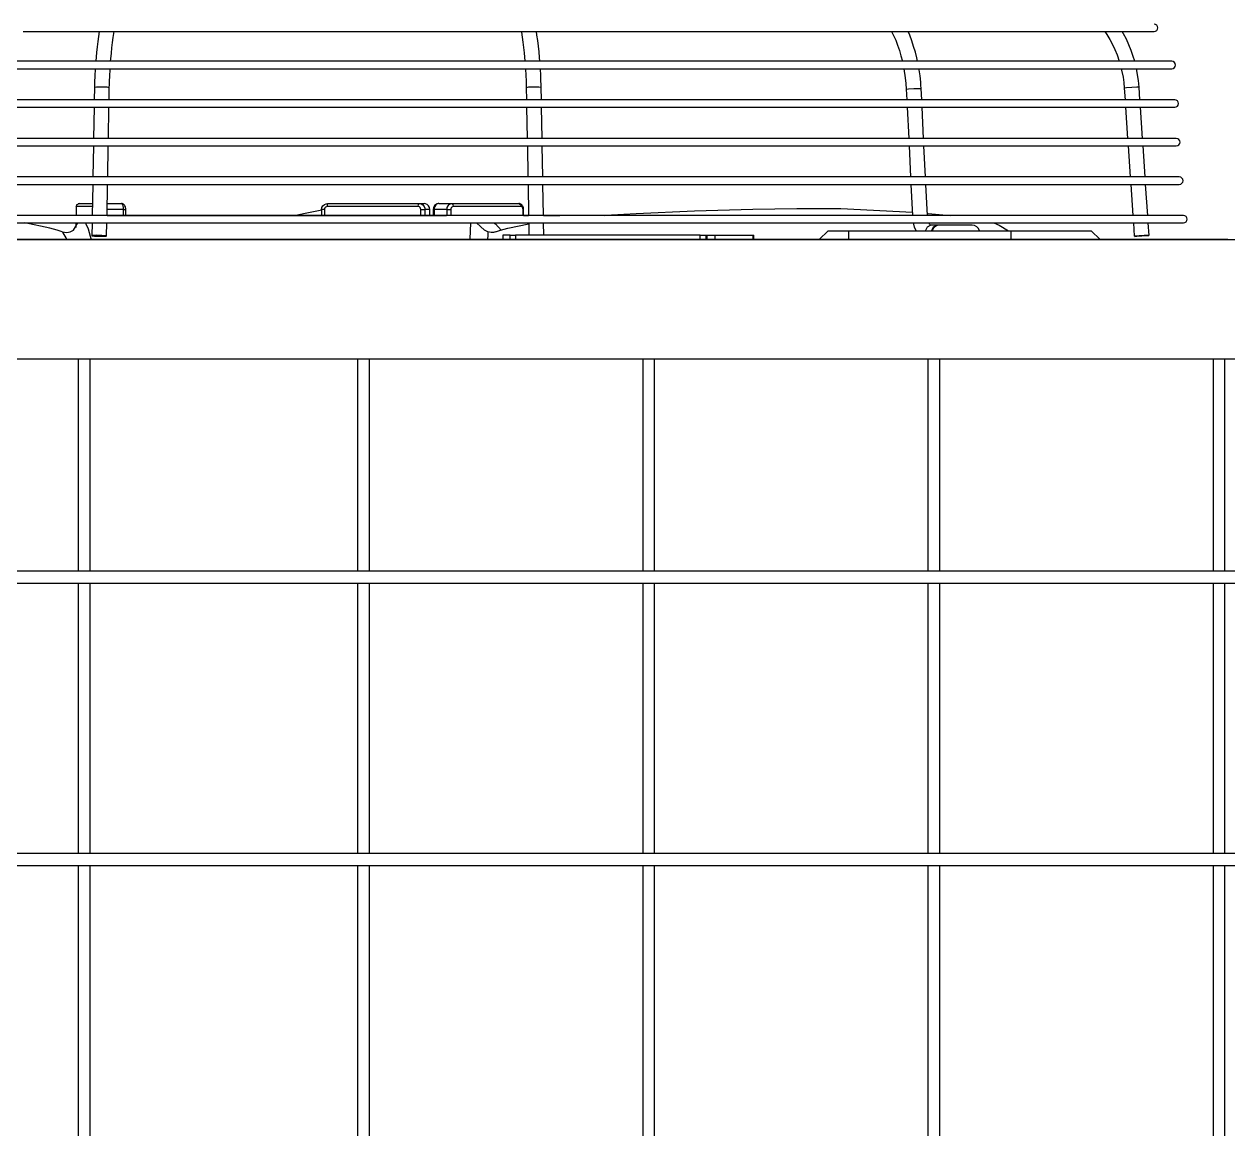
# Model space of a CAD drawing. Extents: x 594 to 813, y 174 to 240.
# Drawn here: x 744.144 to 748.209, y 187.328 to 191.08 of the extents above; entities that cross this region are included whole.
import ezdxf

# ---------------------------------------------------------------- set-up
doc = ezdxf.new("R2010")
doc.units = 0
doc.header["$MEASUREMENT"] = 0
doc.layers.add('AC.REF(S). PIPING', color=3, linetype='CONTINUOUS', lineweight=30)
doc.layers.add('LG-Product', color=3, linetype='CONTINUOUS')

# ---------------------------------------------------------------- blocks, each defined once
blk = doc.blocks.new('UW1-2')
at = {"layer": 'LG-Product', "color": 3, "linetype": 'Continuous'}
for p, q in [((1346.22, 3301.51), (1362.4, 3301.51)), ((1362.4, 3301.51), (1378.89, 3301.51)), ((1371.89, 3301.52), (1371.4, 3298.17)), ((1376.65, 3299.52), (1376.98, 3301.54)), ((1378.89, 3301.51), (1395.63, 3301.51)), ((1395.63, 3301.51), (1412.55, 3301.51)), ((1412.55, 3301.51), (1429.6, 3301.51)), ((1429.6, 3301.51), (1444.71, 3301.51)), ((1444.71, 3301.51), (1461.82, 3301.51)), ((1461.82, 3301.51), (1478.87, 3301.51)), ((1478.87, 3301.51), (1495.79, 3301.51)), ((1495.79, 3301.51), (1512.53, 3301.51)), ((1512.53, 3301.51), (1529.01, 3301.51)), ((1514.44, 3301.52), (1514.48, 3301.26)), ((1514.48, 3301.26), (1514.75, 3299.6)), ((1519.72, 3300.27), (1519.52, 3301.54)), ((1529.01, 3301.51), (1545.2, 3301.51)), ((1545.2, 3301.51), (1561.01, 3301.51)), ((1561.01, 3301.51), (1576.4, 3301.51)), ((1576.4, 3301.51), (1591.31, 3301.51)), ((1591.31, 3301.51), (1605.69, 3301.51)), ((1605.69, 3301.51), (1619.48, 3301.51)), ((1619.48, 3301.51), (1632.63, 3301.51)), ((1632.63, 3301.51), (1645.09, 3301.51)), ((1639.47, 3301.54), (1640.12, 3300.19)), ((1645.57, 3300.23), (1645.02, 3301.54)), ((1645.09, 3301.51), (1656.82, 3301.51)), ((1656.82, 3301.51), (1667.78, 3301.51)), ((1667.78, 3301.51), (1677.93, 3301.51)), ((1677.93, 3301.51), (1687.22, 3301.51)), ((1687.22, 3301.51), (1695.63, 3301.51)), ((1695.63, 3301.51), (1703.12, 3301.51)), ((1703.12, 3301.51), (1709.68, 3301.51)), ((1709.68, 3301.51), (1715.26, 3301.51)), ((1711.44, 3301.54), (1712.12, 3300.51)), ((1715.26, 3301.51), (1719.86, 3301.51)), ((1717.82, 3300.71), (1717.36, 3301.53)), ((1719.86, 3301.51), (1723.45, 3301.51)), ((1723.45, 3301.51), (1726.02, 3301.51)), ((1726.02, 3301.51), (1727.57, 3301.51)), ((1727.57, 3301.51), (1728.09, 3301.51)), ((1371.4, 3298.17), (1371.17, 3296.3)), ((1376.19, 3296.02), (1376.41, 3297.79)), ((1376.41, 3297.79), (1376.65, 3299.52)), ((1514.75, 3299.6), (1514.99, 3297.89)), ((1514.99, 3297.89), (1515.22, 3296.12)), ((1519.98, 3298.46), (1519.72, 3300.27)), ((1520.21, 3296.6), (1519.98, 3298.46)), ((1640.12, 3300.19), (1640.84, 3298.55)), ((1640.84, 3298.55), (1641.5, 3296.85)), ((1641.5, 3296.85), (1642.09, 3295.1)), ((1646.27, 3298.38), (1645.57, 3300.23)), ((1646.91, 3296.49), (1646.27, 3298.38)), ((1712.12, 3300.51), (1713.12, 3298.85)), ((1713.12, 3298.85), (1714.03, 3297.14)), ((1714.03, 3297.14), (1714.85, 3295.39)), ((1718.77, 3298.88), (1717.82, 3300.71)), ((1719.62, 3296.99), (1718.77, 3298.88)), ((1720.39, 3295.07), (1719.62, 3296.99)), ((1370.97, 3294.39), (1370.71, 3291.47)), ((1371.17, 3296.3), (1370.97, 3294.39)), ((1375.81, 3292.34), (1375.99, 3294.2)), ((1375.99, 3294.2), (1376.19, 3296.02)), ((1515.22, 3296.12), (1515.41, 3294.31)), ((1515.41, 3294.31), (1515.67, 3291.47)), ((1520.42, 3294.7), (1520.21, 3296.6)), ((1520.6, 3292.77), (1520.42, 3294.7)), ((1520.71, 3291.47), (1520.6, 3292.77)), ((1642.09, 3295.1), (1642.62, 3293.32)), ((1642.62, 3293.32), (1643.1, 3291.47)), ((1647.48, 3294.56), (1646.91, 3296.49)), ((1647.99, 3292.59), (1647.48, 3294.56)), ((1714.85, 3295.39), (1715.59, 3293.59)), ((1715.59, 3293.59), (1716.32, 3291.47)), ((1721.07, 3293.11), (1720.39, 3295.07)), ((1721.55, 3291.47), (1721.07, 3293.11)), ((1360.61, 3291.46), (1344.08, 3291.46)), ((1344.08, 3288.95), (1360.61, 3288.95)), ((1377.45, 3291.46), (1360.61, 3291.46)), ((1360.61, 3288.95), (1377.45, 3288.95)), ((1370.54, 3288.96), (1370.41, 3286.46)), ((1375.54, 3288.53), (1375.56, 3288.95)), ((1375.74, 3291.47), (1375.81, 3292.34)), ((1394.54, 3291.46), (1377.45, 3291.46)), ((1377.45, 3288.95), (1394.54, 3288.95)), ((1411.82, 3291.46), (1394.54, 3291.46)), ((1394.54, 3288.95), (1411.82, 3288.95)), ((1429.23, 3291.46), (1411.82, 3291.46)), ((1411.82, 3288.95), (1429.23, 3288.95)), ((1444.71, 3291.46), (1429.23, 3291.46)), ((1429.23, 3288.95), (1444.71, 3288.95)), ((1462.18, 3291.46), (1444.71, 3291.46)), ((1444.71, 3288.95), (1462.18, 3288.95)), ((1479.59, 3291.46), (1462.18, 3291.46)), ((1462.18, 3288.95), (1479.59, 3288.95)), ((1496.87, 3291.46), (1479.59, 3291.46)), ((1479.59, 3288.95), (1496.87, 3288.95)), ((1513.97, 3291.46), (1496.87, 3291.46)), ((1496.87, 3288.95), (1513.97, 3288.95)), ((1530.81, 3291.46), (1513.97, 3291.46)), ((1513.97, 3288.95), (1530.81, 3288.95)), ((1515.85, 3288.96), (1515.97, 3286.72)), ((1520.89, 3288.82), (1520.88, 3288.95)), ((1520.99, 3286.81), (1520.89, 3288.82)), ((1547.33, 3291.46), (1530.81, 3291.46)), ((1530.81, 3288.95), (1547.33, 3288.95)), ((1563.48, 3291.46), (1547.33, 3291.46)), ((1547.33, 3288.95), (1563.48, 3288.95)), ((1579.2, 3291.46), (1563.48, 3291.46)), ((1563.48, 3288.95), (1579.2, 3288.95)), ((1594.43, 3291.46), (1579.2, 3291.46)), ((1579.2, 3288.95), (1594.43, 3288.95)), ((1609.11, 3291.46), (1594.43, 3291.46)), ((1594.43, 3288.95), (1609.11, 3288.95)), ((1623.19, 3291.46), (1609.11, 3291.46)), ((1609.11, 3288.95), (1623.19, 3288.95)), ((1636.62, 3291.46), (1623.19, 3291.46)), ((1623.19, 3288.95), (1636.62, 3288.95)), ((1649.35, 3291.46), (1636.62, 3291.46)), ((1636.62, 3288.95), (1649.35, 3288.95)), ((1643.63, 3288.95), (1644.1, 3285.83)), ((1648.24, 3291.47), (1647.99, 3292.59)), ((1648.78, 3288.57), (1648.72, 3288.95)), ((1661.33, 3291.46), (1649.35, 3291.46)), ((1649.35, 3288.95), (1661.33, 3288.95)), ((1672.52, 3291.46), (1661.33, 3291.46)), ((1661.33, 3288.95), (1672.52, 3288.95)), ((1682.88, 3291.46), (1672.52, 3291.46)), ((1672.52, 3288.95), (1682.88, 3288.95)), ((1692.37, 3291.46), (1682.88, 3291.46)), ((1682.88, 3288.95), (1692.37, 3288.95)), ((1700.96, 3291.46), (1692.37, 3291.46)), ((1692.37, 3288.95), (1700.96, 3288.95)), ((1708.61, 3291.46), (1700.96, 3291.46)), ((1700.96, 3288.95), (1708.61, 3288.95)), ((1715.3, 3291.46), (1708.61, 3291.46)), ((1708.61, 3288.95), (1715.3, 3288.95)), ((1721.01, 3291.46), (1715.3, 3291.46)), ((1715.3, 3288.95), (1721.01, 3288.95)), ((1717.02, 3288.96), (1717.61, 3286.08)), ((1725.7, 3291.46), (1721.01, 3291.46)), ((1721.01, 3288.95), (1725.7, 3288.95)), ((1722.82, 3285), (1722.17, 3288.95)), ((1729.37, 3291.46), (1725.7, 3291.46)), ((1725.7, 3288.95), (1729.37, 3288.95)), ((1732, 3291.46), (1729.37, 3291.46)), ((1729.37, 3288.95), (1732, 3288.95)), ((1733.58, 3291.46), (1732, 3291.46)), ((1732, 3288.95), (1733.58, 3288.95)), ((1734.11, 3291.46), (1733.58, 3291.46)), ((1733.58, 3288.95), (1734.11, 3288.95)), ((1370.41, 3286.46), (1370.34, 3284.56)), ((1375.33, 3283.58), (1375.36, 3284.62)), ((1375.36, 3284.62), (1375.44, 3286.58)), ((1375.44, 3286.58), (1375.54, 3288.53)), ((1515.97, 3286.72), (1516.05, 3284.86)), ((1516.05, 3284.86), (1516.1, 3282.99)), ((1521.07, 3284.78), (1520.99, 3286.81)), ((1521.1, 3283.71), (1521.07, 3284.78)), ((1644.1, 3285.83), (1644.3, 3283.93)), ((1649.07, 3286.53), (1648.78, 3288.57)), ((1649.28, 3284.47), (1649.07, 3286.53)), ((1717.61, 3286.08), (1717.86, 3284.26)), ((1722.94, 3283.88), (1722.82, 3285)), ((1370.29, 3282.63), (1370.22, 3278.45)), ((1370.34, 3284.56), (1370.29, 3282.63)), ((1371.03, 3282.74), (1370.29, 3282.63)), ((1372.8, 3282.76), (1371.03, 3282.74)), ((1374.58, 3282.68), (1372.8, 3282.76)), ((1375.31, 3282.54), (1374.58, 3282.68)), ((1375.23, 3278.45), (1375.31, 3282.54)), ((1375.31, 3282.54), (1375.33, 3283.58)), ((1516.1, 3282.99), (1516.1, 3282.77)), ((1516.1, 3282.77), (1516.11, 3282.54)), ((1516.84, 3282.68), (1516.11, 3282.54)), ((1516.11, 3282.54), (1516.18, 3278.45)), ((1518.61, 3282.76), (1516.84, 3282.68)), ((1520.38, 3282.74), (1518.61, 3282.76)), ((1521.12, 3282.63), (1520.38, 3282.74)), ((1521.12, 3282.63), (1521.1, 3283.71)), ((1521.2, 3278.45), (1521.12, 3282.63)), ((1644.3, 3283.93), (1644.43, 3282.01)), ((1644.43, 3282.01), (1645.16, 3282.14)), ((1644.43, 3282.01), (1644.6, 3278.45)), ((1645.16, 3282.14), (1646.93, 3282.26)), ((1646.93, 3282.26), (1648.7, 3282.31)), ((1648.7, 3282.31), (1649.44, 3282.26)), ((1649.37, 3283.36), (1649.28, 3284.47)), ((1649.44, 3282.26), (1649.37, 3283.36)), ((1649.62, 3278.45), (1649.44, 3282.26)), ((1717.86, 3284.26), (1718.03, 3282.42)), ((1718.76, 3282.5), (1718.03, 3282.42)), ((1718.03, 3282.42), (1718.3, 3278.45)), ((1720.53, 3282.63), (1718.76, 3282.5)), ((1722.3, 3282.74), (1720.53, 3282.63)), ((1723.03, 3282.76), (1722.3, 3282.74)), ((1723.03, 3282.76), (1722.94, 3283.88)), ((1723.32, 3278.45), (1723.03, 3282.76)), ((1353.7, 3278.45), (1337.57, 3278.45)), ((1370.16, 3278.45), (1353.7, 3278.45)), ((1386.89, 3278.45), (1370.16, 3278.45)), ((1403.83, 3278.45), (1386.89, 3278.45)), ((1420.92, 3278.45), (1403.83, 3278.45)), ((1436.1, 3278.45), (1420.92, 3278.45)), ((1453.31, 3278.45), (1436.1, 3278.45)), ((1470.49, 3278.45), (1453.31, 3278.45)), ((1487.58, 3278.45), (1470.49, 3278.45)), ((1504.52, 3278.45), (1487.58, 3278.45)), ((1521.25, 3278.45), (1504.52, 3278.45)), ((1537.72, 3278.45), (1521.25, 3278.45)), ((1553.85, 3278.45), (1537.72, 3278.45)), ((1569.6, 3278.45), (1553.85, 3278.45)), ((1584.91, 3278.45), (1569.6, 3278.45)), ((1599.73, 3278.45), (1584.91, 3278.45)), ((1614.01, 3278.45), (1599.73, 3278.45)), ((1627.69, 3278.45), (1614.01, 3278.45)), ((1640.73, 3278.45), (1627.69, 3278.45)), ((1653.08, 3278.45), (1640.73, 3278.45)), ((1664.69, 3278.45), (1653.08, 3278.45)), ((1675.54, 3278.45), (1664.69, 3278.45)), ((1685.57, 3278.45), (1675.54, 3278.45)), ((1694.76, 3278.45), (1685.57, 3278.45)), ((1703.07, 3278.45), (1694.76, 3278.45)), ((1710.47, 3278.45), (1703.07, 3278.45)), ((1716.94, 3278.45), (1710.47, 3278.45)), ((1722.45, 3278.45), (1716.94, 3278.45)), ((1726.99, 3278.45), (1722.45, 3278.45)), ((1730.53, 3278.45), (1726.99, 3278.45)), ((1733.07, 3278.45), (1730.53, 3278.45)), ((1734.6, 3278.45), (1733.07, 3278.45)), ((1735.11, 3278.45), (1734.6, 3278.45)), ((1337.57, 3275.94), (1353.7, 3275.94)), ((1353.7, 3275.94), (1370.16, 3275.94)), ((1370.17, 3275.94), (1369.98, 3265.44)), ((1370.16, 3275.94), (1386.89, 3275.94)), ((1375, 3265.44), (1375.19, 3275.94)), ((1386.89, 3275.94), (1403.83, 3275.94)), ((1403.83, 3275.94), (1420.92, 3275.94)), ((1420.92, 3275.94), (1436.1, 3275.94)), ((1436.1, 3275.94), (1453.31, 3275.94)), ((1453.31, 3275.94), (1470.49, 3275.94)), ((1470.49, 3275.94), (1487.58, 3275.94)), ((1487.58, 3275.94), (1504.52, 3275.94)), ((1504.52, 3275.94), (1521.25, 3275.94)), ((1516.23, 3275.94), (1516.42, 3265.44)), ((1521.43, 3265.44), (1521.24, 3275.94)), ((1521.25, 3275.94), (1537.72, 3275.94)), ((1537.72, 3275.94), (1553.85, 3275.94)), ((1553.85, 3275.94), (1569.6, 3275.94)), ((1569.6, 3275.94), (1584.91, 3275.94)), ((1584.91, 3275.94), (1599.73, 3275.94)), ((1599.73, 3275.94), (1614.01, 3275.94)), ((1614.01, 3275.94), (1627.69, 3275.94)), ((1627.69, 3275.94), (1640.73, 3275.94)), ((1640.73, 3275.94), (1653.08, 3275.94)), ((1644.73, 3275.94), (1645.25, 3265.44)), ((1650.27, 3265.44), (1649.75, 3275.94)), ((1653.08, 3275.94), (1664.69, 3275.94)), ((1664.69, 3275.94), (1675.54, 3275.94)), ((1675.54, 3275.94), (1685.57, 3275.94)), ((1685.57, 3275.94), (1694.76, 3275.94)), ((1694.76, 3275.94), (1703.07, 3275.94)), ((1703.07, 3275.94), (1710.47, 3275.94)), ((1710.47, 3275.94), (1716.94, 3275.94)), ((1716.94, 3275.94), (1722.45, 3275.94)), ((1718.47, 3275.94), (1719.17, 3265.44)), ((1722.45, 3275.94), (1726.99, 3275.94)), ((1724.2, 3265.44), (1723.49, 3275.94)), ((1726.99, 3275.94), (1730.53, 3275.94)), ((1730.53, 3275.94), (1733.07, 3275.94)), ((1733.07, 3275.94), (1734.6, 3275.94)), ((1734.6, 3275.94), (1735.11, 3275.94)), ((1353.54, 3265.44), (1337.38, 3265.44)), ((1370.03, 3265.44), (1353.54, 3265.44)), ((1386.79, 3265.44), (1370.03, 3265.44)), ((1403.76, 3265.44), (1386.79, 3265.44)), ((1420.88, 3265.44), (1403.76, 3265.44)), ((1436.09, 3265.44), (1420.88, 3265.44)), ((1453.33, 3265.44), (1436.09, 3265.44)), ((1470.54, 3265.44), (1453.33, 3265.44)), ((1487.66, 3265.44), (1470.54, 3265.44)), ((1504.63, 3265.44), (1487.66, 3265.44)), ((1521.39, 3265.44), (1504.63, 3265.44)), ((1537.88, 3265.44), (1521.39, 3265.44)), ((1554.04, 3265.44), (1537.88, 3265.44)), ((1569.82, 3265.44), (1554.04, 3265.44)), ((1585.16, 3265.44), (1569.82, 3265.44)), ((1600, 3265.44), (1585.16, 3265.44)), ((1614.3, 3265.44), (1600, 3265.44)), ((1628, 3265.44), (1614.3, 3265.44)), ((1641.06, 3265.44), (1628, 3265.44)), ((1653.44, 3265.44), (1641.06, 3265.44)), ((1665.07, 3265.44), (1653.44, 3265.44)), ((1675.94, 3265.44), (1665.07, 3265.44)), ((1685.99, 3265.44), (1675.94, 3265.44)), ((1695.19, 3265.44), (1685.99, 3265.44)), ((1703.51, 3265.44), (1695.19, 3265.44)), ((1710.93, 3265.44), (1703.51, 3265.44)), ((1717.41, 3265.44), (1710.93, 3265.44)), ((1722.93, 3265.44), (1717.41, 3265.44)), ((1727.48, 3265.44), (1722.93, 3265.44)), ((1731.03, 3265.44), (1727.48, 3265.44)), ((1733.57, 3265.44), (1731.03, 3265.44)), ((1735.1, 3265.44), (1733.57, 3265.44)), ((1735.61, 3265.44), (1735.1, 3265.44)), ((1337.38, 3262.93), (1353.54, 3262.93)), ((1353.54, 3262.93), (1370.03, 3262.93)), ((1369.94, 3262.93), (1369.75, 3252.43)), ((1370.03, 3262.93), (1386.79, 3262.93)), ((1374.76, 3252.43), (1374.95, 3262.93)), ((1386.79, 3262.93), (1403.76, 3262.93)), ((1403.76, 3262.93), (1420.88, 3262.93)), ((1420.88, 3262.93), (1436.09, 3262.93)), ((1436.09, 3262.93), (1453.33, 3262.93)), ((1453.33, 3262.93), (1470.54, 3262.93)), ((1470.54, 3262.93), (1487.66, 3262.93)), ((1487.66, 3262.93), (1504.63, 3262.93)), ((1504.63, 3262.93), (1521.39, 3262.93)), ((1516.46, 3262.93), (1516.65, 3252.43)), ((1521.39, 3262.93), (1537.88, 3262.93)), ((1521.67, 3252.43), (1521.48, 3262.93)), ((1537.88, 3262.93), (1554.04, 3262.93)), ((1554.04, 3262.93), (1569.82, 3262.93)), ((1569.82, 3262.93), (1585.16, 3262.93)), ((1585.16, 3262.93), (1600, 3262.93)), ((1600, 3262.93), (1614.3, 3262.93)), ((1614.3, 3262.93), (1628, 3262.93)), ((1628, 3262.93), (1641.06, 3262.93)), ((1641.06, 3262.93), (1653.44, 3262.93)), ((1645.37, 3262.93), (1645.89, 3252.43)), ((1650.91, 3252.43), (1650.39, 3262.93)), ((1653.44, 3262.93), (1665.07, 3262.93)), ((1665.07, 3262.93), (1675.94, 3262.93)), ((1675.94, 3262.93), (1685.99, 3262.93)), ((1685.99, 3262.93), (1695.19, 3262.93)), ((1695.19, 3262.93), (1703.51, 3262.93)), ((1703.51, 3262.93), (1710.93, 3262.93)), ((1710.93, 3262.93), (1717.41, 3262.93)), ((1717.41, 3262.93), (1722.93, 3262.93)), ((1719.34, 3262.93), (1720.05, 3252.43)), ((1722.93, 3262.93), (1727.48, 3262.93)), ((1725.08, 3252.43), (1724.37, 3262.93)), ((1727.48, 3262.93), (1731.03, 3262.93)), ((1731.03, 3262.93), (1733.57, 3262.93)), ((1733.57, 3262.93), (1735.1, 3262.93)), ((1735.1, 3262.93), (1735.61, 3262.93)), ((1353.22, 3252.43), (1337, 3252.43)), ((1369.76, 3252.43), (1353.22, 3252.43)), ((1386.58, 3252.43), (1369.76, 3252.43)), ((1403.61, 3252.43), (1386.58, 3252.43)), ((1420.79, 3252.43), (1403.61, 3252.43)), ((1436.06, 3252.43), (1420.79, 3252.43)), ((1453.36, 3252.43), (1436.06, 3252.43)), ((1470.63, 3252.43), (1453.36, 3252.43)), ((1487.81, 3252.43), (1470.63, 3252.43)), ((1504.83, 3252.43), (1487.81, 3252.43)), ((1521.65, 3252.43), (1504.83, 3252.43)), ((1538.2, 3252.43), (1521.65, 3252.43)), ((1554.42, 3252.43), (1538.2, 3252.43)), ((1570.25, 3252.43), (1554.42, 3252.43)), ((1585.64, 3252.43), (1570.25, 3252.43)), ((1600.54, 3252.43), (1585.64, 3252.43)), ((1614.88, 3252.43), (1600.54, 3252.43)), ((1628.64, 3252.43), (1614.88, 3252.43)), ((1641.74, 3252.43), (1628.64, 3252.43)), ((1654.15, 3252.43), (1641.74, 3252.43)), ((1665.83, 3252.43), (1654.15, 3252.43)), ((1676.73, 3252.43), (1665.83, 3252.43)), ((1686.82, 3252.43), (1676.73, 3252.43)), ((1696.05, 3252.43), (1686.82, 3252.43)), ((1704.41, 3252.43), (1696.05, 3252.43)), ((1711.85, 3252.43), (1704.41, 3252.43)), ((1718.35, 3252.43), (1711.85, 3252.43)), ((1723.89, 3252.43), (1718.35, 3252.43)), ((1728.45, 3252.43), (1723.89, 3252.43)), ((1732.01, 3252.43), (1728.45, 3252.43)), ((1734.57, 3252.43), (1732.01, 3252.43)), ((1736.1, 3252.43), (1734.57, 3252.43)), ((1736.62, 3252.43), (1736.1, 3252.43)), ((1337, 3249.92), (1353.22, 3249.92)), ((1353.22, 3249.92), (1369.76, 3249.92)), ((1369.7, 3249.92), (1369.51, 3239.42)), ((1369.76, 3249.92), (1386.58, 3249.92)), ((1374.53, 3239.42), (1374.72, 3249.92)), ((1386.58, 3249.92), (1403.61, 3249.92)), ((1403.61, 3249.92), (1420.79, 3249.92)), ((1420.79, 3249.92), (1436.06, 3249.92)), ((1436.06, 3249.92), (1453.36, 3249.92)), ((1453.36, 3249.92), (1470.63, 3249.92)), ((1470.63, 3249.92), (1487.81, 3249.92)), ((1487.81, 3249.92), (1504.83, 3249.92)), ((1504.83, 3249.92), (1521.65, 3249.92)), ((1516.7, 3249.92), (1516.89, 3239.42)), ((1521.65, 3249.92), (1538.2, 3249.92)), ((1521.9, 3239.42), (1521.71, 3249.92)), ((1538.2, 3249.92), (1554.42, 3249.92)), ((1554.42, 3249.92), (1570.25, 3249.92)), ((1570.25, 3249.92), (1585.64, 3249.92)), ((1585.64, 3249.92), (1600.54, 3249.92)), ((1600.54, 3249.92), (1614.88, 3249.92)), ((1614.88, 3249.92), (1628.64, 3249.92)), ((1628.64, 3249.92), (1641.74, 3249.92)), ((1641.74, 3249.92), (1654.15, 3249.92)), ((1646.01, 3249.92), (1646.53, 3239.42)), ((1651.55, 3239.42), (1651.03, 3249.92)), ((1654.15, 3249.92), (1665.83, 3249.92)), ((1665.83, 3249.92), (1676.73, 3249.92)), ((1676.73, 3249.92), (1686.82, 3249.92)), ((1686.82, 3249.92), (1696.05, 3249.92)), ((1696.05, 3249.92), (1704.41, 3249.92)), ((1704.41, 3249.92), (1711.85, 3249.92)), ((1711.85, 3249.92), (1718.35, 3249.92)), ((1718.35, 3249.92), (1723.89, 3249.92)), ((1720.22, 3249.92), (1720.93, 3239.42)), ((1723.89, 3249.92), (1728.45, 3249.92)), ((1725.96, 3239.42), (1725.25, 3249.92)), ((1728.45, 3249.92), (1732.01, 3249.92)), ((1732.01, 3249.92), (1734.57, 3249.92)), ((1734.57, 3249.92), (1736.1, 3249.92)), ((1736.1, 3249.92), (1736.62, 3249.92)), ((1364.1, 3242.22), (1364.08, 3241.95)), ((1364.09, 3242.05), (1364.08, 3241.86)), ((1364.08, 3241.95), (1364.08, 3241.64)), ((1364.08, 3241.86), (1364.08, 3241.66)), ((1364.08, 3241.66), (1364.08, 3241.56)), ((1364.08, 3241.64), (1364.08, 3241.45)), ((1364.08, 3241.56), (1364.08, 3241.45)), ((1364.08, 3241.45), (1364.08, 3239.42)), ((1364.08, 3241.45), (1364.08, 3239.42)), ((1364.08, 3241.45), (1364.08, 3241.45)), ((1364.08, 3241.45), (1364.08, 3241.45)), ((1364.1, 3242.27), (1364.09, 3242.05)), ((1364.11, 3242.46), (1364.1, 3242.27)), ((1364.12, 3242.39), (1364.1, 3242.22)), ((1364.12, 3242.53), (1364.11, 3242.46)), ((1364.14, 3242.6), (1364.12, 3242.53)), ((1364.14, 3242.45), (1364.12, 3242.39)), ((1364.14, 3242.45), (1364.43, 3243.16)), ((1364.15, 3242.66), (1364.14, 3242.6)), ((1365.92, 3242.45), (1364.14, 3242.45)), ((1364.17, 3242.72), (1364.15, 3242.66)), ((1364.19, 3242.8), (1364.17, 3242.72)), ((1364.23, 3242.88), (1364.19, 3242.8)), ((1364.28, 3242.97), (1364.23, 3242.88)), ((1364.34, 3243.06), (1364.28, 3242.97)), ((1364.42, 3243.15), (1364.34, 3243.06)), ((1364.43, 3243.16), (1365.14, 3243.45)), ((1365.14, 3243.45), (1364.8, 3243.39)), ((1365.14, 3243.45), (1366.62, 3243.45)), ((1369.57, 3242.45), (1365.92, 3242.45)), ((1366.62, 3243.45), (1369.58, 3243.45)), ((1380.12, 3241.45), (1374.56, 3241.45)), ((1374.6, 3243.45), (1379.38, 3243.45)), ((1379.55, 3243.4), (1379.38, 3243.45)), ((1379.49, 3243.44), (1379.39, 3243.43)), ((1379.6, 3243.43), (1379.49, 3243.44)), ((1379.78, 3243.14), (1379.55, 3243.4)), ((1379.83, 3243.37), (1379.6, 3243.43)), ((1379.96, 3242.69), (1379.78, 3243.14)), ((1380.04, 3243.26), (1379.83, 3243.37)), ((1380.08, 3242.11), (1379.96, 3242.69)), ((1380.24, 3243.11), (1380.04, 3243.26)), ((1380.12, 3241.45), (1380.08, 3242.11)), ((1380.12, 3239.44), (1380.12, 3241.45)), ((1380.12, 3241.45), (1380.66, 3241.45)), ((1380.41, 3242.93), (1380.24, 3243.11)), ((1380.59, 3242.65), (1380.41, 3242.93)), ((1380.73, 3242.32), (1380.59, 3242.65)), ((1380.66, 3241.45), (1380.86, 3241.45)), ((1380.82, 3241.98), (1380.73, 3242.32)), ((1380.86, 3241.62), (1380.82, 3241.98)), ((1380.85, 3241.45), (1380.86, 3241.54)), ((1380.86, 3241.54), (1380.86, 3241.62)), ((1380.86, 3239.44), (1380.86, 3241.45)), ((1441.42, 3240.1), (1438.27, 3239.44)), ((1447.03, 3241.2), (1441.42, 3240.1)), ((1446.98, 3241.45), (1446.98, 3239.44)), ((1447.26, 3241.45), (1446.98, 3241.45)), ((1447.01, 3241.45), (1447.12, 3242.11)), ((1447.12, 3242.11), (1447.44, 3242.69)), ((1447.94, 3241.45), (1447.26, 3241.45)), ((1447.44, 3242.69), (1447.94, 3243.14)), ((1447.94, 3243.14), (1448.56, 3243.4)), ((1447.97, 3241.66), (1447.94, 3241.45)), ((1447.94, 3241.45), (1447.94, 3239.44)), ((1448.09, 3241.97), (1447.97, 3241.66)), ((1448.32, 3242.23), (1448.09, 3241.97)), ((1448.62, 3242.39), (1448.32, 3242.23)), ((1448.56, 3243.4), (1449.01, 3243.45)), ((1448.96, 3242.45), (1448.62, 3242.39)), ((1448.96, 3242.45), (1448.97, 3243.16)), ((1459.51, 3242.45), (1448.96, 3242.45)), ((1448.97, 3243.16), (1449.01, 3243.45)), ((1449.01, 3243.45), (1459.7, 3243.45)), ((1469.78, 3242.45), (1459.51, 3242.45)), ((1459.7, 3243.45), (1470.1, 3243.45)), ((1479.55, 3242.45), (1469.78, 3242.45)), ((1470.1, 3243.45), (1480.01, 3243.45)), ((1479.55, 3242.45), (1479.69, 3243.16)), ((1479.76, 3242.42), (1479.55, 3242.45)), ((1479.69, 3243.16), (1480.01, 3243.45)), ((1480.04, 3242.29), (1479.76, 3242.42)), ((1480.01, 3243.45), (1481.6, 3243.45)), ((1480.01, 3243.45), (1480.64, 3243.34)), ((1480.26, 3242.07), (1480.04, 3242.29)), ((1480.4, 3241.78), (1480.26, 3242.07)), ((1480.45, 3241.45), (1480.4, 3241.78)), ((1480.45, 3239.44), (1480.45, 3241.45)), ((1480.45, 3241.45), (1481.32, 3241.45)), ((1480.64, 3243.34), (1481.19, 3243.01)), ((1481.19, 3243.01), (1481.61, 3242.5)), ((1481.32, 3241.45), (1481.89, 3241.45)), ((1482.03, 3243.4), (1481.6, 3243.45)), ((1481.61, 3242.5), (1481.85, 3241.88)), ((1481.85, 3241.88), (1481.89, 3241.45)), ((1483.49, 3241.45), (1481.89, 3241.45)), ((1481.89, 3241.45), (1481.89, 3239.44)), ((1482.61, 3243.14), (1482.03, 3243.4)), ((1483.08, 3242.7), (1482.61, 3243.14)), ((1483.38, 3242.11), (1483.08, 3242.7)), ((1483.49, 3241.45), (1483.38, 3242.11)), ((1483.49, 3239.44), (1483.49, 3241.45)), ((1483.51, 3241.45), (1483.49, 3241.45)), ((1483.52, 3241.45), (1483.51, 3241.45)), ((1483.52, 3239.44), (1483.52, 3241.45)), ((1484.7, 3241.45), (1484.7, 3239.44)), ((1484.78, 3241.45), (1484.7, 3241.45)), ((1484.73, 3241.8), (1484.71, 3241.45)), ((1484.82, 3242.14), (1484.73, 3241.8)), ((1484.99, 3241.45), (1484.78, 3241.45)), ((1484.96, 3242.47), (1484.82, 3242.14)), ((1485.16, 3242.77), (1484.96, 3242.47)), ((1485.03, 3241.88), (1484.99, 3241.45)), ((1489.35, 3241.45), (1484.99, 3241.45)), ((1484.99, 3241.45), (1484.99, 3239.44)), ((1485.23, 3242.5), (1485.03, 3241.88)), ((1485.4, 3243.01), (1485.16, 3242.77)), ((1485.58, 3243.01), (1485.23, 3242.5)), ((1485.67, 3243.21), (1485.4, 3243.01)), ((1486.05, 3243.34), (1485.58, 3243.01)), ((1485.98, 3243.36), (1485.67, 3243.21)), ((1486.31, 3243.43), (1485.98, 3243.36)), ((1486.57, 3243.45), (1486.05, 3243.34)), ((1486.43, 3243.44), (1486.31, 3243.43)), ((1486.54, 3243.43), (1486.43, 3243.44)), ((1486.57, 3243.45), (1490.92, 3243.45)), ((1489.35, 3241.45), (1489.44, 3242.11)), ((1489.35, 3239.42), (1489.35, 3241.45)), ((1489.35, 3241.45), (1489.96, 3241.45)), ((1489.44, 3242.11), (1489.69, 3242.7)), ((1489.69, 3242.7), (1490.08, 3243.14)), ((1489.96, 3241.45), (1490.61, 3241.45)), ((1490.08, 3243.14), (1490.57, 3243.4)), ((1490.57, 3243.4), (1490.92, 3243.45)), ((1490.62, 3241.64), (1490.61, 3241.45)), ((1490.61, 3241.45), (1490.61, 3239.42)), ((1490.73, 3241.95), (1490.62, 3241.64)), ((1490.92, 3242.22), (1490.73, 3241.95)), ((1490.92, 3243.45), (1499.45, 3243.45)), ((1490.92, 3243.45), (1491.31, 3243.16)), ((1491.18, 3242.39), (1490.92, 3242.22)), ((1491.47, 3242.45), (1491.18, 3242.39)), ((1491.31, 3243.16), (1491.47, 3242.45)), ((1500.12, 3242.45), (1491.47, 3242.45)), ((1499.45, 3243.45), (1507.06, 3243.45)), ((1507.82, 3242.45), (1500.12, 3242.45)), ((1507.06, 3243.45), (1513.61, 3243.45)), ((1514.45, 3242.45), (1507.82, 3242.45)), ((1513.61, 3243.45), (1514.2, 3243.16)), ((1513.69, 3243.44), (1513.62, 3243.43)), ((1513.76, 3243.45), (1513.69, 3243.44)), ((1514.01, 3243.4), (1513.76, 3243.45)), ((1514.25, 3243.29), (1514.01, 3243.4)), ((1514.2, 3243.16), (1514.45, 3242.45)), ((1514.48, 3243.14), (1514.25, 3243.29)), ((1514.59, 3242.42), (1514.45, 3242.45)), ((1514.68, 3242.95), (1514.48, 3243.14)), ((1514.77, 3242.28), (1514.59, 3242.42)), ((1514.87, 3242.68), (1514.68, 3242.95)), ((1514.9, 3242.06), (1514.77, 3242.28)), ((1515.02, 3242.36), (1514.87, 3242.68)), ((1514.99, 3241.77), (1514.9, 3242.06)), ((1515.02, 3241.45), (1514.99, 3241.77)), ((1515.13, 3242.01), (1515.02, 3242.36)), ((1515.02, 3239.42), (1515.02, 3241.45)), ((1515.14, 3241.45), (1515.02, 3241.45)), ((1515.17, 3241.63), (1515.13, 3242.01)), ((1515.18, 3241.45), (1515.14, 3241.45)), ((1515.18, 3241.54), (1515.17, 3241.63)), ((1515.17, 3241.45), (1515.18, 3241.54)), ((1515.18, 3239.42), (1515.18, 3241.45)), ((1544.87, 3239.61), (1553.19, 3240.13)), ((1553.19, 3240.13), (1572.87, 3241.04)), ((1572.87, 3241.04), (1592.57, 3241.54)), ((1592.57, 3241.54), (1607.44, 3241.73)), ((1607.44, 3241.73), (1622.28, 3241.73)), ((1622.28, 3241.73), (1646.48, 3240.51)), ((1651.52, 3240.12), (1651.79, 3240.1)), ((1651.79, 3240.1), (1659.21, 3239.42)), ((1352.77, 3239.42), (1336.48, 3239.42)), ((1336.48, 3236.91), (1352.77, 3236.91)), ((1355.22, 3235.15), (1346.83, 3236.92)), ((1369.4, 3239.42), (1352.77, 3239.42)), ((1352.77, 3236.91), (1369.4, 3236.91)), ((1363.19, 3234.46), (1364.69, 3236.91)), ((1363.96, 3236.91), (1363.96, 3235.31)), ((1367.22, 3236.91), (1367.41, 3236.56)), ((1367.41, 3236.56), (1368.11, 3234.95)), ((1369.47, 3236.91), (1369.39, 3232.6)), ((1386.29, 3239.42), (1369.4, 3239.42)), ((1369.4, 3236.91), (1386.29, 3236.91)), ((1374.4, 3232.51), (1374.48, 3236.91)), ((1374.53, 3239.44), (1379.55, 3239.44)), ((1379.55, 3239.44), (1385.51, 3239.44)), ((1385.51, 3239.44), (1392.33, 3239.44)), ((1403.4, 3239.42), (1386.29, 3239.42)), ((1386.29, 3236.91), (1403.4, 3236.91)), ((1392.33, 3239.44), (1399.9, 3239.44)), ((1399.9, 3239.44), (1408.13, 3239.44)), ((1420.66, 3239.42), (1403.4, 3239.42)), ((1403.4, 3236.91), (1420.66, 3236.91)), ((1408.13, 3239.44), (1416.9, 3239.44)), ((1416.9, 3239.44), (1426.09, 3239.44)), ((1436.02, 3239.42), (1420.66, 3239.42)), ((1420.66, 3236.91), (1436.02, 3236.91)), ((1426.09, 3239.44), (1435.57, 3239.44)), ((1435.57, 3239.44), (1443.21, 3239.44)), ((1453.4, 3239.42), (1436.02, 3239.42)), ((1436.02, 3236.91), (1453.4, 3236.91)), ((1443.21, 3239.44), (1452.88, 3239.44)), ((1452.88, 3239.44), (1462.45, 3239.44)), ((1470.75, 3239.42), (1453.4, 3239.42)), ((1453.4, 3236.91), (1470.75, 3236.91)), ((1462.45, 3239.44), (1471.77, 3239.44)), ((1488.01, 3239.42), (1470.75, 3239.42)), ((1470.75, 3236.91), (1488.01, 3236.91)), ((1471.77, 3239.44), (1480.73, 3239.44)), ((1480.73, 3239.44), (1489.2, 3239.44)), ((1505.12, 3239.42), (1488.01, 3239.42)), ((1488.01, 3236.91), (1505.12, 3236.91)), ((1497.15, 3231.43), (1497.33, 3236.91)), ((1502.03, 3234.46), (1499.32, 3236.91)), ((1522.02, 3239.42), (1505.12, 3239.42)), ((1505.12, 3236.91), (1522.02, 3236.91)), ((1505.17, 3236.91), (1505.68, 3236.56)), ((1505.68, 3236.56), (1507.57, 3234.49)), ((1509.87, 3235.15), (1516.95, 3236.6)), ((1515.18, 3239.44), (1516.05, 3239.44)), ((1516.05, 3239.44), (1516.89, 3239.44)), ((1516.93, 3236.91), (1517.01, 3232.76)), ((1521.9, 3239.44), (1524.98, 3239.44)), ((1522.02, 3232.76), (1521.95, 3236.91)), ((1538.64, 3239.42), (1522.02, 3239.42)), ((1522.02, 3236.91), (1538.64, 3236.91)), ((1524.98, 3239.44), (1526.85, 3239.44)), ((1526.85, 3239.44), (1527.48, 3239.44)), ((1554.94, 3239.42), (1538.64, 3239.42)), ((1538.64, 3236.91), (1554.94, 3236.91)), ((1542.38, 3239.42), (1544.87, 3239.61)), ((1570.85, 3239.42), (1554.94, 3239.42)), ((1554.94, 3236.91), (1570.85, 3236.91)), ((1586.31, 3239.42), (1570.85, 3239.42)), ((1570.85, 3236.91), (1586.31, 3236.91)), ((1601.28, 3239.42), (1586.31, 3239.42)), ((1586.31, 3236.91), (1601.28, 3236.91)), ((1615.7, 3239.42), (1601.28, 3239.42)), ((1601.28, 3236.91), (1615.7, 3236.91)), ((1629.52, 3239.42), (1615.7, 3239.42)), ((1615.7, 3236.91), (1629.52, 3236.91)), ((1642.68, 3239.42), (1629.52, 3239.42)), ((1629.52, 3236.91), (1642.68, 3236.91)), ((1655.16, 3239.42), (1642.68, 3239.42)), ((1642.68, 3236.91), (1655.16, 3236.91)), ((1646.74, 3236.91), (1647.13, 3235.49)), ((1651.55, 3235.63), (1652.64, 3236.15)), ((1652.22, 3236.5), (1651.98, 3236.89)), ((1652.37, 3236.33), (1652.22, 3236.5)), ((1652.5, 3236.22), (1652.37, 3236.33)), ((1652.59, 3236.17), (1652.5, 3236.22)), ((1652.63, 3236.15), (1652.59, 3236.17)), ((1652.64, 3236.15), (1652.63, 3236.15)), ((1654.67, 3236.15), (1652.64, 3236.15)), ((1652.64, 3236.15), (1652.64, 3236.15)), ((1653.58, 3235.63), (1654.67, 3236.15)), ((1655.13, 3236.15), (1654.67, 3236.15)), ((1655.64, 3236.15), (1655.13, 3236.15)), ((1666.89, 3239.42), (1655.16, 3239.42)), ((1655.16, 3236.91), (1666.89, 3236.91)), ((1656.18, 3236.15), (1655.64, 3236.15)), ((1657.72, 3236.15), (1656.18, 3236.15)), ((1659.93, 3236.15), (1657.72, 3236.15)), ((1662.38, 3236.15), (1659.93, 3236.15)), ((1664.6, 3236.15), (1662.38, 3236.15)), ((1666.13, 3236.15), (1664.6, 3236.15)), ((1666.67, 3236.15), (1666.13, 3236.15)), ((1677.84, 3239.42), (1666.89, 3239.42)), ((1666.89, 3236.91), (1677.84, 3236.91)), ((1673.94, 3236.91), (1675.75, 3236.12)), ((1675.75, 3236.12), (1678.98, 3234.27)), ((1687.98, 3239.42), (1677.84, 3239.42)), ((1677.84, 3236.91), (1687.98, 3236.91)), ((1697.26, 3239.42), (1687.98, 3239.42)), ((1687.98, 3236.91), (1697.26, 3236.91)), ((1705.65, 3239.42), (1697.26, 3239.42)), ((1697.26, 3236.91), (1705.65, 3236.91)), ((1713.12, 3239.42), (1705.65, 3239.42)), ((1705.65, 3236.91), (1713.12, 3236.91)), ((1719.66, 3239.42), (1713.12, 3239.42)), ((1713.12, 3236.91), (1719.66, 3236.91)), ((1725.22, 3239.42), (1719.66, 3239.42)), ((1719.66, 3236.91), (1725.22, 3236.91)), ((1721.1, 3236.91), (1721.41, 3232.39)), ((1729.81, 3239.42), (1725.22, 3239.42)), ((1725.22, 3236.91), (1729.81, 3236.91)), ((1726.41, 3232.72), (1726.13, 3236.91)), ((1733.39, 3239.42), (1729.81, 3239.42)), ((1729.81, 3236.91), (1733.39, 3236.91)), ((1735.95, 3239.42), (1733.39, 3239.42)), ((1733.39, 3236.91), (1735.95, 3236.91)), ((1737.5, 3239.42), (1735.95, 3239.42)), ((1735.95, 3236.91), (1737.5, 3236.91)), ((1738.01, 3239.42), (1737.5, 3239.42)), ((1737.5, 3236.91), (1738.01, 3236.91)), ((1357.64, 3234.45), (1355.22, 3235.15)), ((1359.36, 3233.89), (1357.64, 3234.45)), ((1359.36, 3233.89), (1360.94, 3233.67)), ((1359.68, 3233.58), (1359.36, 3233.89)), ((1360.69, 3231.91), (1359.68, 3233.58)), ((1360.98, 3231.25), (1360.69, 3231.91)), ((1360.94, 3233.67), (1362.07, 3233.88)), ((1362.07, 3233.88), (1363.19, 3234.46)), ((1368.11, 3234.95), (1369.19, 3231.25)), ((1369.72, 3232.68), (1369.43, 3232.57)), ((1369.43, 3232.57), (1370.28, 3232.45)), ((1371.04, 3232.73), (1369.72, 3232.68)), ((1370.28, 3232.45), (1371.9, 3232.39)), ((1372.75, 3232.7), (1371.04, 3232.73)), ((1371.9, 3232.39), (1373.51, 3232.4)), ((1374.07, 3232.6), (1372.75, 3232.7)), ((1373.51, 3232.4), (1374.36, 3232.48)), ((1374.36, 3232.48), (1374.07, 3232.6)), ((1503.17, 3233.88), (1502.03, 3234.46)), ((1503.1, 3232.87), (1502.96, 3231.25)), ((1503.17, 3233.88), (1503.1, 3232.87)), ((1504.22, 3233.67), (1503.17, 3233.88)), ((1504.98, 3233.71), (1504.22, 3233.67)), ((1505.72, 3233.89), (1504.98, 3233.71)), ((1505.72, 3233.89), (1507.42, 3234.45)), ((1507.42, 3234.45), (1509.87, 3235.15)), ((1508.17, 3232.76), (1508.17, 3231.26)), ((1508.17, 3232.76), (1508.18, 3232.76)), ((1508.18, 3232.76), (1508.2, 3232.76)), ((1510.7, 3232.76), (1508.2, 3232.76)), ((1508.2, 3232.76), (1508.2, 3231.26)), ((1510.7, 3231.26), (1510.7, 3232.76)), ((1510.7, 3232.76), (1511.35, 3232.76)), ((1511.35, 3232.76), (1512.49, 3232.76)), ((1533.71, 3232.76), (1512.49, 3232.76)), ((1512.49, 3232.76), (1512.49, 3231.26)), ((1554.51, 3232.76), (1533.71, 3232.76)), ((1574.8, 3232.76), (1554.51, 3232.76)), ((1574.8, 3231.26), (1574.8, 3232.76)), ((1574.8, 3232.76), (1575.96, 3232.76)), ((1575.96, 3232.76), (1576.79, 3232.76)), ((1576.79, 3232.76), (1577.14, 3232.76)), ((1576.79, 3232.76), (1576.79, 3231.26)), ((1577.14, 3231.26), (1577.14, 3232.76)), ((1577.14, 3232.76), (1578.35, 3232.76)), ((1578.35, 3232.76), (1579.73, 3232.76)), ((1579.73, 3232.76), (1592.69, 3232.76)), ((1579.73, 3232.76), (1579.73, 3231.26)), ((1592.69, 3231.26), (1592.69, 3232.76)), ((1592.69, 3232.76), (1592.91, 3232.76)), ((1592.91, 3232.76), (1592.98, 3232.76)), ((1592.98, 3231.26), (1592.98, 3232.76)), ((1618.01, 3234.26), (1615, 3231.26)), ((1618.01, 3234.26), (1618.54, 3234.26)), ((1618.54, 3234.26), (1620.07, 3234.26)), ((1620.07, 3234.26), (1622.35, 3234.26)), ((1622.35, 3234.26), (1625.03, 3234.26)), ((1625.03, 3234.26), (1679.8, 3234.26)), ((1625.03, 3231.26), (1625.03, 3234.26)), ((1647.13, 3235.49), (1647.71, 3234.25)), ((1650.92, 3234.26), (1651.55, 3235.63)), ((1652.95, 3234.26), (1653.58, 3235.63)), ((1679.8, 3234.26), (1685.09, 3234.26)), ((1679.8, 3231.26), (1679.8, 3234.26)), ((1685.09, 3234.26), (1690.17, 3234.26)), ((1690.17, 3234.26), (1694.85, 3234.26)), ((1694.85, 3234.26), (1698.96, 3234.26)), ((1698.96, 3234.26), (1702.32, 3234.26)), ((1702.32, 3234.26), (1704.83, 3234.26)), ((1704.83, 3234.26), (1706.37, 3234.26)), ((1706.37, 3234.26), (1706.89, 3234.26)), ((1706.89, 3234.26), (1709.9, 3231.26)), ((1721.74, 3232.43), (1721.45, 3232.38)), ((1721.45, 3232.38), (1722.3, 3232.41)), ((1723.05, 3232.54), (1721.74, 3232.43)), ((1722.3, 3232.41), (1723.91, 3232.51)), ((1724.77, 3232.66), (1723.05, 3232.54)), ((1723.91, 3232.51), (1725.52, 3232.63)), ((1726.08, 3232.72), (1724.77, 3232.66)), ((1725.52, 3232.63), (1726.37, 3232.71)), ((1726.37, 3232.71), (1726.08, 3232.72)), ((1748.52, 3231.26), (1146.64, 3231.26)), ((2340.87, 3231.21), (1159.18, 3231.21)), ((1497.17, 3231.25), (1497.15, 3231.43)), ((1750.02, 3231.26), (1748.52, 3231.26)), ((1748.52, 3231.21), (1748.52, 3231.26)), ((1750.02, 3231.21), (1750.02, 3231.26)), ((1753.03, 3231.26), (1750.03, 3231.26)), ((1144.13, 3191.08), (2355.92, 3191.08)), ((1364.82, 3191.08), (1364.82, 3119.35)), ((1368.83, 3119.35), (1368.83, 3191.08)), ((1459.12, 3191.08), (1459.12, 3119.35)), ((1463.13, 3119.35), (1463.13, 3191.08)), ((1555.42, 3191.08), (1555.42, 3119.35)), ((1559.43, 3119.35), (1559.43, 3191.08)), ((1651.72, 3191.08), (1651.72, 3119.35)), ((1655.73, 3119.35), (1655.73, 3191.08)), ((1748.02, 3191.08), (1748.02, 3119.35)), ((1752.03, 3119.35), (1752.03, 3191.08)), ((2349.4, 3119.36), (1150.65, 3119.36)), ((1150.65, 3115.35), (2349.4, 3115.35)), ((1364.82, 3115.34), (1364.82, 3024.06)), ((1368.83, 3024.06), (1368.83, 3115.34)), ((1459.12, 3115.34), (1459.12, 3024.06)), ((1463.13, 3024.06), (1463.13, 3115.34)), ((1555.42, 3115.34), (1555.42, 3024.06)), ((1559.43, 3024.06), (1559.43, 3115.34)), ((1651.72, 3115.34), (1651.72, 3024.06)), ((1655.73, 3024.06), (1655.73, 3115.34)), ((1748.02, 3115.34), (1748.02, 3024.06)), ((1752.03, 3024.06), (1752.03, 3115.34)), ((2349.4, 3024.06), (1150.65, 3024.06)), ((1150.65, 3020.05), (2349.4, 3020.05)), ((1364.82, 3020.05), (1364.82, 2928.77)), ((1368.83, 2928.77), (1368.83, 3020.05)), ((1459.12, 3020.05), (1459.12, 2928.77)), ((1463.13, 2928.77), (1463.13, 3020.05)), ((1555.42, 3020.05), (1555.42, 2928.77)), ((1559.43, 2928.77), (1559.43, 3020.05)), ((1651.72, 3020.05), (1651.72, 2928.77)), ((1655.73, 2928.77), (1655.73, 3020.05)), ((1748.02, 3020.05), (1748.02, 2928.77)), ((1752.03, 2928.77), (1752.03, 3020.05))]:
    blk.add_line(p, q, dxfattribs=at)
for centre, radius, start, end in [((1728.09, 3302.76), 1.25, 270, 90), ((1734.11, 3290.2), 1.25, 270, 90), ((1735.11, 3277.19), 1.25, 270, 90), ((1735.61, 3264.18), 1.25, 270, 90), ((1736.62, 3251.17), 1.25, 270, 90), ((1527.48, 3238.44), 1, 78.3703, 90), ((1655.64, 3233.65), 2.51, 90, 165.7238), ((1666.67, 3233.65), 2.51, 14.2762, 90), ((1738.01, 3238.17), 1.25, 270, 90)]:
    blk.add_arc(centre, radius, start, end, dxfattribs=at)
blk = doc.blocks.new('UW1+UW1_1')
at = {"layer": 'LG-Product'}
blk.add_blockref('UW1-2', (2442.18, 1452.14), dxfattribs=at)
blk = doc.blocks.new('A$C5B2C3915')
at = {"layer": 'LG-Product'}
blk.add_blockref('UW1+UW1_1', (-4815.985, -5735.586), dxfattribs=at)

msp = doc.modelspace()

# ---------------------------------------------------------------- block references
at = {"layer": 'AC.REF(S). PIPING', "linetype": 'Continuous', "xscale": 0.0099999999999909, "yscale": 0.0099999999999909, "zscale": 0.0099999999999909}
msp.add_blockref('A$C5B2C3915', (754.4172, 200.8743), dxfattribs=at)

doc.saveas('drawing.dxf')
